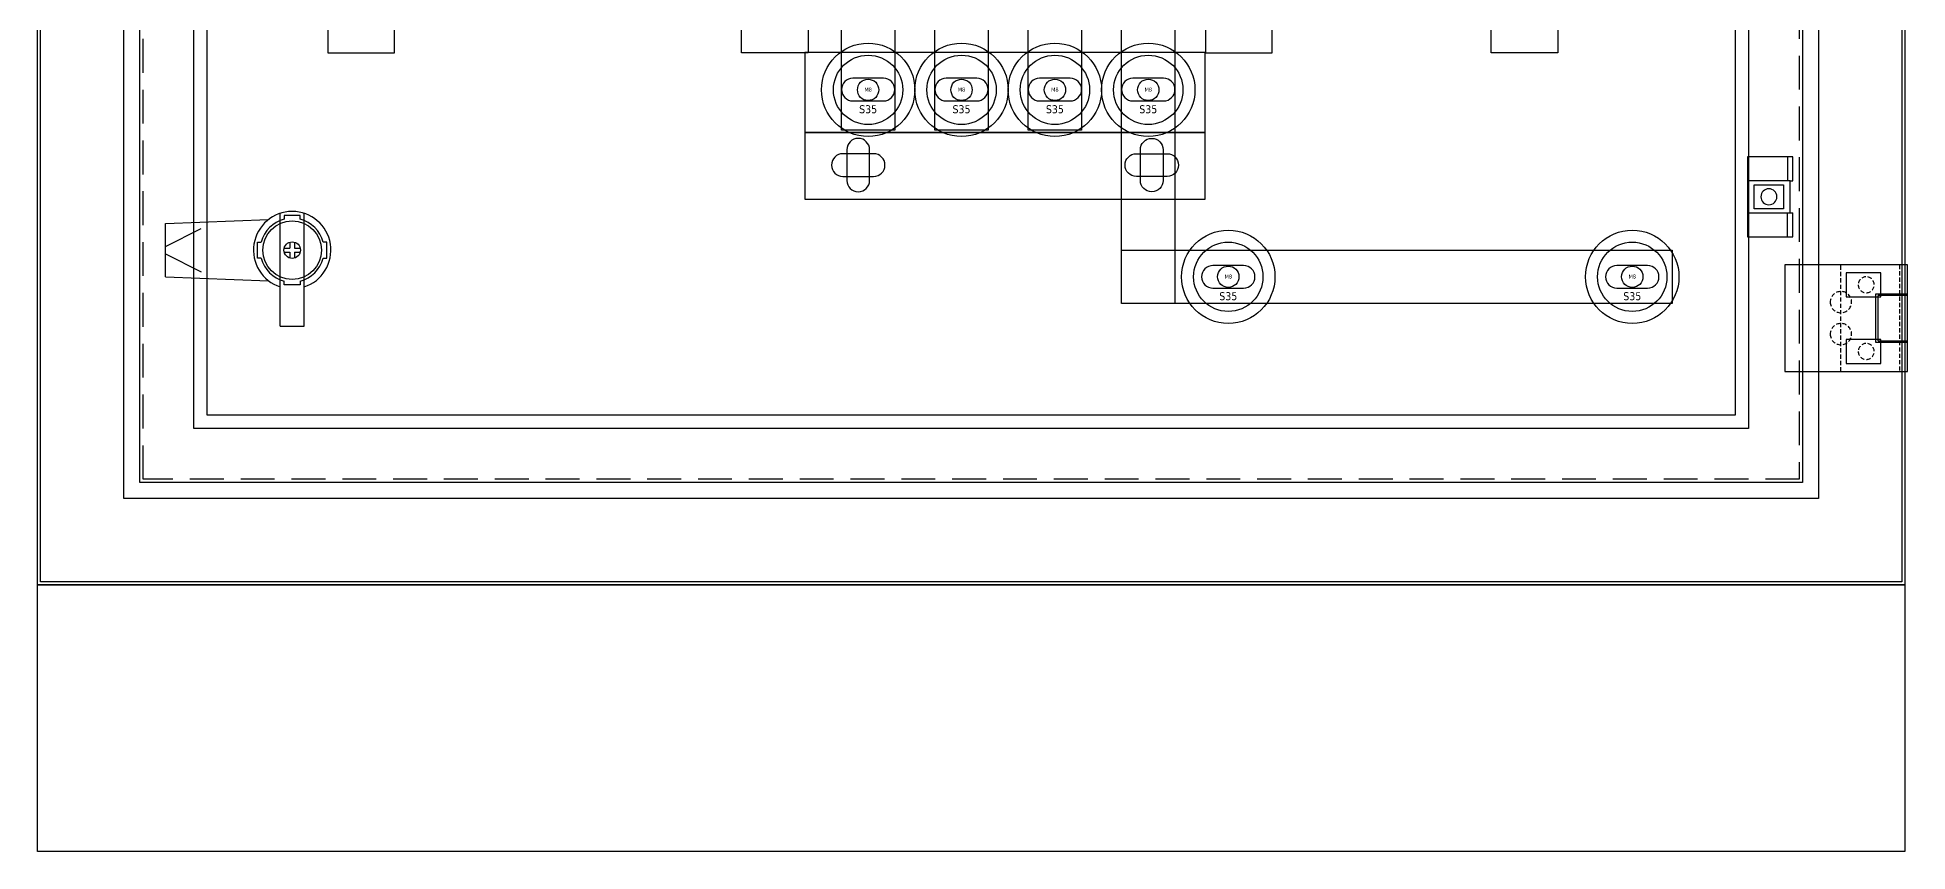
# Model space of a CAD drawing. Header units: millimetres. Extents: x 0 to 4277, y 0 to 3024.
# Drawn here: x 1654 to 2355, y 1127 to 1432 of the extents above; entities that cross this region are included whole.
import ezdxf

# ---------------------------------------------------------------- set-up
doc = ezdxf.new("R2010")
doc.units = ezdxf.units.MM
doc.linetypes.add('HIDDEN2', pattern=[4.7625, 3.175, -1.5875])
doc.linetypes.add('HIDDENX2', pattern=[19.05, 12.7, -6.35])
doc.layers.add('CNC', color=7, linetype='Continuous')
doc.layers.add('HEATER', color=1, linetype='Continuous')

# ---------------------------------------------------------------- blocks, each defined once
blk = doc.blocks.new('HL044-1.3-C')
at = {"color": 1, "linetype": 'HIDDEN2', "ltscale": 0.5}
for p, q in [((-25, 40), (-25, 0)), ((-3, 0), (-3, 40))]:
    blk.add_line(p, q, dxfattribs=at)
at = {"color": 1}
for p, q in [((-12, 29), (0, 29)), ((-12, 11), (-12, 29)), ((-11, 28.5), (0, 28.5)), ((-11, 28.5), (-11, 11.5)), ((0, 11), (-12, 11)), ((0, 11.5), (-11, 11.5))]:
    blk.add_line(p, q, dxfattribs=at)
blk.add_lwpolyline([(-46, 40), (0, 40), (0, 0), (-46, 0)], close=True, dxfattribs=at)
at = {"color": 1, "linetype": 'HIDDEN2', "ltscale": 0.5}
for centre, radius in [((-15.5, 32.5), 3), ((-25, 26), 4), ((-25, 14), 4), ((-15.5, 7.5), 3)]:
    blk.add_circle(centre, radius, dxfattribs=at)
blk = doc.blocks.new('SDGFGHGHG')
at = {"layer": 'HEATER'}
for p, q in [((860935.94, 570742.02), (860935.94, 570784.31)), ((860944.94, 570742.02), (860944.94, 570784.31)), ((860892.94, 570780.52), (860931.57, 570781.99)), ((860892.94, 570760.52), (860892.94, 570780.52)), ((860892.94, 570771.9), (860906.33, 570778.66)), ((860892.94, 570769.15), (860906.33, 570762.38)), ((860937.46, 570771.28), (860939.54, 570771.28)), ((860937.46, 570769.77), (860939.54, 570769.77)), ((860939.54, 570773.47), (860939.54, 570771.28)), ((860939.54, 570769.77), (860939.54, 570767.58)), ((860941.34, 570773.47), (860941.34, 570771.28)), ((860941.34, 570771.28), (860943.43, 570771.28)), ((860941.34, 570769.77), (860941.34, 570767.58)), ((860941.34, 570769.77), (860943.43, 570769.77)), ((860892.94, 570760.52), (860931.57, 570759.05)), ((860935.94, 570742.02), (860944.94, 570742.02))]:
    blk.add_line(p, q, dxfattribs=at)
blk.add_circle((860940.44, 570770.52), 3.08, dxfattribs=at)
blk.add_arc((860940.44, 570770.52), 14.5, 288.08001, 251.91999, dxfattribs=at)
blk = doc.blocks.new('SĐFHGGH')
at = {"layer": 'HEATER'}
for points in [[(860943.44, 570717.03), (860943.44, 570718.41), (860937.44, 570718.41), (860937.44, 570717.03)], [(860928.83, 570702.41), (860927.44, 570702.41), (860927.44, 570708.41), (860928.83, 570708.41)], [(860952.06, 570702.41), (860953.44, 570702.41), (860953.44, 570708.41), (860952.06, 570708.41)], [(860943.44, 570693.79), (860943.44, 570692.41), (860937.44, 570692.41), (860937.44, 570693.79)]]:
    blk.add_lwpolyline(points, dxfattribs=at)
for start, end in [(104.47751, 165.52249), (14.47751, 75.52249), (194.47751, 255.52249), (284.47751, 345.52249)]:
    blk.add_arc((860940.44, 570705.41), 12, start, end, dxfattribs=at)
blk = doc.blocks.new('MS722')
for name, p in [('SDGFGHGHG', (-860940.44, -570770.52)), ('SĐFHGGH', (-860940.44, -570705.41))]:
    blk.add_blockref(name, p)
blk = doc.blocks.new('HL003-2-2')
at = {"color": 1}
for p, q in [((15, 21), (15, 12)), ((16, 12), (17, 12)), ((15, -9), (15, 0)), ((16, 0), (17, 0))]:
    blk.add_line(p, q, dxfattribs=at)
blk.add_lwpolyline([(17, 0), (17, -9), (0, -9), (0, 21), (17, 21), (17, 12)], dxfattribs=at)
blk.add_lwpolyline([(0, 12), (16, 12), (16, 0), (0, 0)], close=True, dxfattribs=at)
blk.add_circle((8, 6), 3, dxfattribs=at)
blk = doc.blocks.new('su35-2')
at = {"color": 1}
for radius in [17.5, 13, 4]:
    blk.add_circle((0, -0.09), radius, dxfattribs=at)
at = {"color": 1, "width": 30.0978, "attachment_point": 5}
for s, insert, char_height in [('{\\fTahoma|b0|i0|c0|p34;M8}', (0, 0), 1.5), ('{\\fTahoma|b0|i0|c0|p34;S35}', (0, -7.39), 3)]:
    blk.add_mtext(s, dxfattribs=dict(at, insert=insert, char_height=char_height))
blk = doc.blocks.new('ovan8.5x20')
at = {"layer": 'CNC', "color": 2, "lineweight": -3}
for p, q in [((5.75, 4.25), (-5.75, 4.25)), ((-5.75, -4.25), (5.75, -4.25))]:
    blk.add_line(p, q, dxfattribs=at)
for centre, start, end in [((-5.75, 0), 90, 270), ((5.75, 0), 270, 90)]:
    blk.add_arc(centre, 4.25, start, end, dxfattribs=at)

msp = doc.modelspace()

# ---------------------------------------------------------------- linework, layer by layer
for points in [[(1653.65, 2227.17), (2353.65, 2227.17), (2353.65, 1227.17), (1653.65, 1227.17)], [(1654.85, 2225.97), (2352.45, 2225.97), (2352.45, 1228.37), (1654.85, 1228.37)], [(1686.05, 2194.77), (2321.25, 2194.77), (2321.25, 1259.57), (1686.05, 1259.57)], [(2308.15, 1368.17), (2297.15, 1368.17), (2297.15, 1377.17), (2308.15, 1377.17)], [(2331.65, 1335.17), (2344.65, 1335.17), (2344.65, 1344.17), (2331.65, 1344.17)], [(2331.65, 1310.17), (2344.65, 1310.17), (2344.65, 1319.17), (2331.65, 1319.17)], [(1653.65, 1227.17), (2353.65, 1227.17), (2353.65, 1127.17), (1653.65, 1127.17)]]:
    msp.add_lwpolyline(points, close=True)
at = {"color": 6}
msp.add_lwpolyline([(1692.05, 2188.77), (2315.25, 2188.77), (2315.25, 1265.57), (1692.05, 1265.57)], close=True, dxfattribs=at)
at = {"color": 6, "linetype": 'HIDDENX2'}
msp.add_lwpolyline([(1693.25, 2187.57), (2314.05, 2187.57), (2314.05, 1266.77), (1693.25, 1266.77)], close=True, dxfattribs=at)
at = {"color": 3}
msp.add_lwpolyline([(1712.25, 2168.57), (2295.05, 2168.57), (2295.05, 1285.77), (1712.25, 1285.77)], close=True, dxfattribs=at)
at = {"color": 1}
msp.add_lwpolyline([(1717.25, 2163.57), (2290.05, 2163.57), (2290.05, 1290.77), (1717.25, 1290.77)], close=True, dxfattribs=at)
at = {"color": 7, "ltscale": 3}
for points in [[(2060.03, 1862.67), (2080.03, 1862.67), (2080.03, 1332.67), (2060.03, 1332.67)], [(2060.03, 1332.67), (2060.03, 1352.67), (2266.45, 1352.67), (2266.45, 1332.67)]]:
    msp.add_lwpolyline(points, close=True, dxfattribs=at)
at = {"color": 1, "ltscale": 3}
msp.add_lwpolyline([(1955.03, 1832.67), (1975.03, 1832.67), (1975.03, 1397.67), (1955.03, 1397.67)], close=True, dxfattribs=at)
at = {"color": 2, "ltscale": 3}
msp.add_lwpolyline([(1990.03, 1832.67), (2010.03, 1832.67), (2010.03, 1397.67), (1990.03, 1397.67)], close=True, dxfattribs=at)
at = {"color": 5, "ltscale": 3}
msp.add_lwpolyline([(2025.03, 1832.67), (2045.03, 1832.67), (2045.03, 1397.67), (2025.03, 1397.67)], close=True, dxfattribs=at)
at = {"color": 8}
for points in [[(1787.53, 1768.28), (1762.53, 1768.28), (1762.53, 1426.58), (1787.53, 1426.58)], [(1917.53, 1768.28), (1942.53, 1768.28), (1942.53, 1426.58), (1917.53, 1426.58)], [(2116.48, 1693.78), (2091.48, 1693.78), (2091.48, 1426.58), (2116.48, 1426.58)], [(2198.57, 1693.78), (2223.57, 1693.78), (2223.57, 1426.58), (2198.57, 1426.58)]]:
    msp.add_lwpolyline(points, close=True, dxfattribs=at)
at = {"ltscale": 3}
for points in [[(1941.33, 1396.81), (2091.33, 1396.81), (2091.33, 1426.81), (1941.33, 1426.81)], [(1941.33, 1371.81), (2091.33, 1371.81), (2091.33, 1396.81), (1941.33, 1396.81)]]:
    msp.add_lwpolyline(points, close=True, dxfattribs=at)
msp.add_circle((1749.15, 1352.67), 11)

# ---------------------------------------------------------------- block references
at = {"color": 2}
for p in [(1965.03, 1412.85), (2000.03, 1412.85), (2035.03, 1412.85), (2070.03, 1412.85), (2100.03, 1342.76), (2251.45, 1342.76)]:
    msp.add_blockref('su35-2', p, dxfattribs=at)
at = {"xscale": -1, "rotation": 180}
for name, p in [('HL003-2-2', (2294.65, 1378.67)), ('HL044-1.3-C', (2354.65, 1347.17))]:
    msp.add_blockref(name, p, dxfattribs=at)
msp.add_blockref('MS722', (1749.15, 1352.67))
at = {"layer": 'CNC', "lineweight": -3}
for p in [(1965.03, 1412.85), (2000.03, 1412.85), (2035.03, 1412.85), (2070.03, 1412.85), (1961.33, 1384.56), (2100.03, 1342.67), (2251.45, 1342.67)]:
    msp.add_blockref('ovan8.5x20', p, dxfattribs=at)
at = {"layer": 'CNC', "lineweight": -3, "rotation": 90}
msp.add_blockref('ovan8.5x20', (1961.33, 1384.56), dxfattribs=at)
at = {"layer": 'CNC', "lineweight": -3, "xscale": -1}
msp.add_blockref('ovan8.5x20', (2071.33, 1384.56), dxfattribs=at)
at = {"layer": 'CNC', "lineweight": -3, "xscale": -1, "rotation": 270}
msp.add_blockref('ovan8.5x20', (2071.33, 1384.56), dxfattribs=at)

doc.saveas('drawing.dxf')
